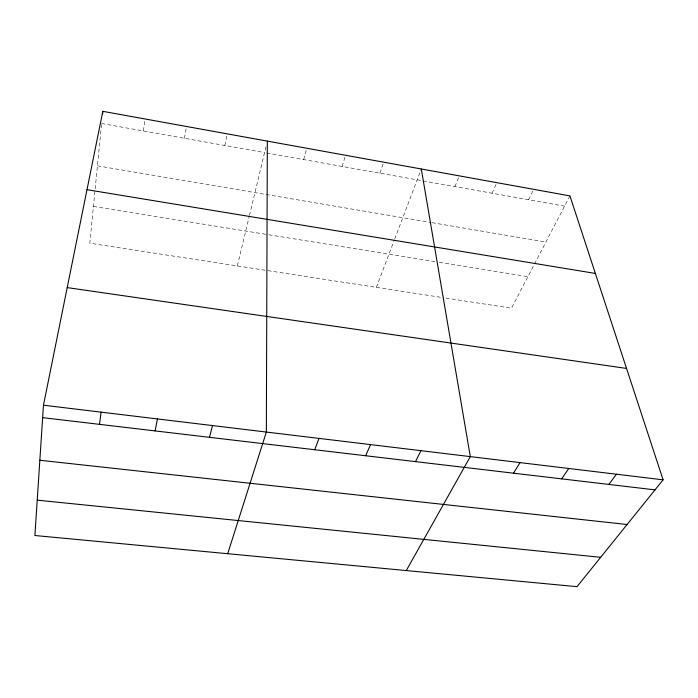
<?xml version="1.0" encoding="UTF-8"?>
<svg xmlns="http://www.w3.org/2000/svg" width="698" height="698" viewBox="0 0 698 698"><rect width="100%" height="100%" fill="white"/><g stroke="black" fill="none" stroke-linecap="round" stroke-linejoin="round"><path stroke-width="0.52" stroke-dasharray="3.49 2.62" d="M101.515 124.549L89.806 243.209L443.858 297.767M143.387 130.954L145.001 118.965M184.455 138.283L186.462 126.469M224.843 145.498L227.234 133.85M237.329 265.938L249.212 216.493M249.465 215.455L266.078 146.327M303.656 159.572L306.771 148.255M342.107 166.438L345.562 155.279M379.939 173.191L383.734 162.189M376.37 287.367L394.344 239.999M394.728 238.986L421.295 168.986M454.921 186.575L459.363 175.879M492.064 193.206L496.819 182.658M528.613 199.733L533.665 189.333M569.926 195.894L511.494 308.184L444.923 297.933M93.436 206.434L267.692 234.589M268.739 234.764L435.09 261.645M439.33 262.326L527.906 276.644M97.441 165.827L431.059 222.505M432.106 222.688L545.923 242.023M101.62 123.494L264.577 152.592M266.688 152.967L564.586 206.163"/><path stroke-width="1.05" d="M267.334 141.109L266.348 432.053L227.705 553.715M43.459 405.206L34.9 535.514L577.01 586.669L663.1 479.84L569.926 195.894L102.824 111.331L43.459 405.206L663.1 479.84M102.527 114.367L102.824 111.331M99.517 424.358L101.097 412.152M155.122 430.91L157.434 418.931M209.496 437.323L212.506 425.562M314.719 449.739L319.021 438.396M365.63 455.742L370.542 444.6M415.476 461.622L420.964 450.672M406.288 570.563L470.312 456.614L421.295 168.986M513.484 473.183L520.071 462.608M561.654 478.863L568.774 468.48M608.822 484.429L616.439 474.212M37.221 500.161L600.664 557.309M39.847 460.261L627.101 524.512M42.639 417.648L655.012 489.874M67.217 287.602L626.542 368.439M86.997 189.69L595.368 273.442"/></g></svg>
